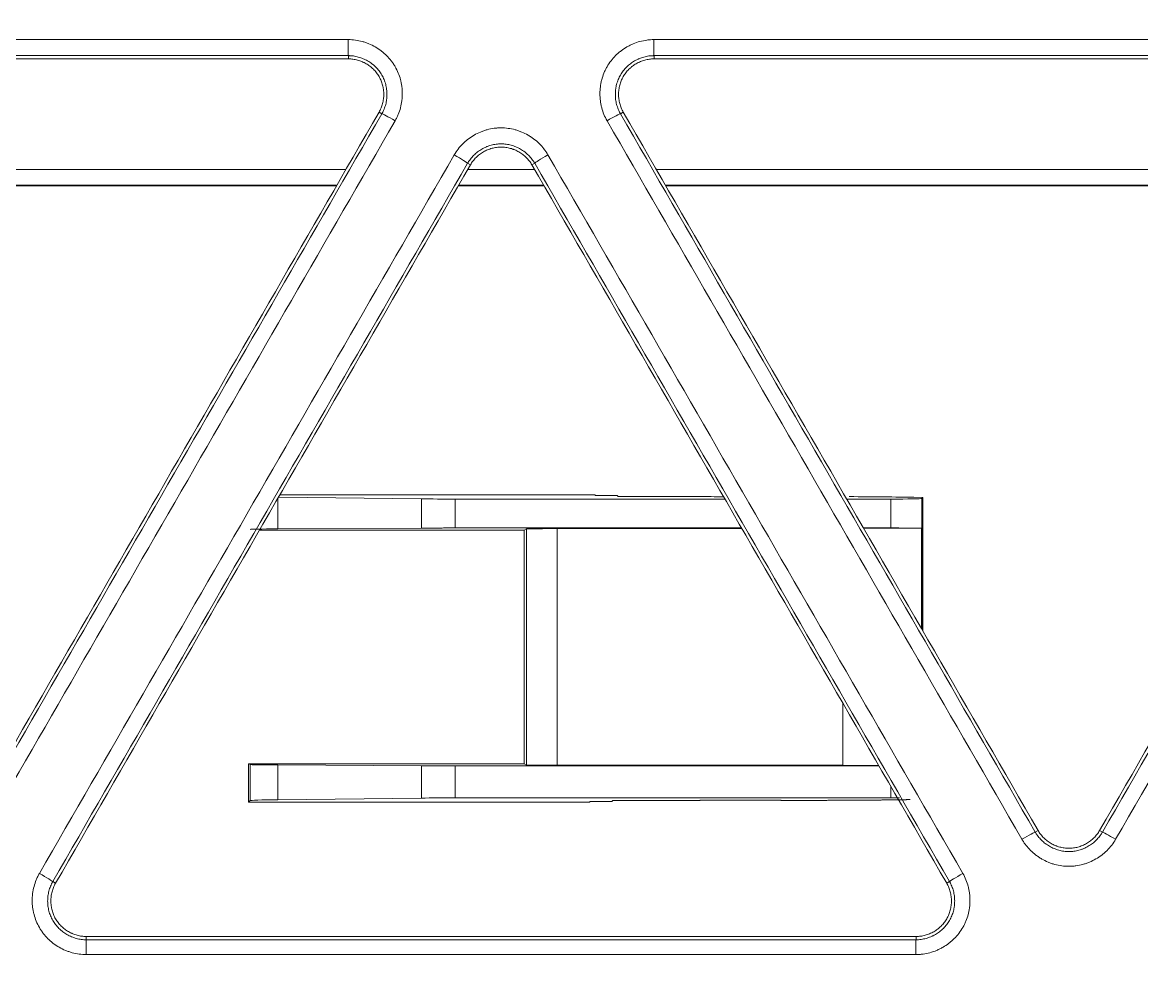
# Model space of a CAD drawing. Header units: inches. Extents: x 405346 to 489838, y -25612 to 14934.
# Drawn here: x 467124.52 to 467159.02, y 4533.85 to 4563.39 of the extents above; entities that cross this region are included whole.
import ezdxf

# ---------------------------------------------------------------- set-up
doc = ezdxf.new("R2010")
doc.units = ezdxf.units.IN
doc.header["$LTSCALE"] = 200
doc.header["$MEASUREMENT"] = 0
doc.layers.add('SS-EQ', color=2, linetype='Continuous', lineweight=20)

# ---------------------------------------------------------------- blocks, each defined once
blk = doc.blocks.new('4way무풍')
at = {"layer": 'SS-EQ'}
for p, q in [((-109.701, 240.839), (-109.701, 240.938)), ((-100.279, 240.938), (-100.279, 240.839)), ((-108.667, 239.147), (-108.754, 239.197)), ((-101.227, 239.197), (-101.314, 239.147)), ((-109.776, 237.423), (-133.178, 237.423)), ((-105.938, 237.572), (-106.024, 237.621)), ((-103.956, 237.423), (-106.024, 237.423)), ((-103.956, 237.621), (-104.043, 237.572)), ((-74.78, 237.423), (-100.202, 237.423)), ((-133.178, 236.949), (-110.051, 236.949)), ((-133.153, 236.924), (-110.063, 236.924)), ((-106.312, 236.924), (-103.665, 236.924)), ((-106.297, 236.949), (-103.683, 236.949)), ((-99.927, 236.949), (-75.054, 236.949)), ((-99.914, 236.924), (-75.067, 236.924)), ((-102.103, 227.4), (-111.811, 227.4)), ((-102.085, 227.382), (-102.103, 227.4)), ((-101.887, 227.382), (-102.085, 227.382)), ((-101.386, 227.347), (-101.413, 227.374)), ((-111.876, 226.348), (-111.876, 227.288)), ((-111.855, 227.324), (-107.449, 227.273)), ((-107.449, 227.273), (-107.449, 226.374)), ((-106.407, 227.268), (-98.093, 227.268)), ((-106.407, 226.376), (-106.407, 227.268)), ((-98.842, 227.347), (-101.386, 227.347)), ((-94.339, 227.268), (-92.975, 227.268)), ((-92.975, 227.268), (-92.975, 226.376)), ((-91.993, 227.318), (-92.271, 227.323)), ((-92.027, 227.284), (-91.993, 227.318)), ((-92.027, 223.262), (-92.027, 227.284)), ((-91.995, 223.206), (-91.993, 227.318)), ((-107.449, 226.374), (-111.876, 226.348)), ((-97.579, 226.376), (-106.407, 226.376)), ((-104.206, 226.348), (-104.283, 226.31)), ((-104.206, 219.069), (-104.206, 226.348)), ((-103.259, 226.356), (-103.259, 219.061)), ((-97.567, 226.356), (-103.259, 226.356)), ((-92.975, 226.376), (-93.825, 226.376)), ((-92.03, 226.369), (-93.815, 226.36)), ((-92.03, 223.267), (-92.03, 226.369)), ((-112.44, 226.31), (-104.283, 226.31)), ((-104.283, 226.31), (-104.283, 219.108)), ((-94.458, 219.061), (-94.458, 220.971)), ((-112.777, 219.108), (-112.777, 217.923)), ((-104.283, 219.108), (-112.777, 219.108)), ((-112.777, 219.108), (-112.728, 219.083)), ((-112.728, 219.083), (-112.728, 217.972)), ((-104.283, 219.108), (-104.206, 219.069)), ((-111.876, 217.999), (-111.876, 219.07)), ((-111.876, 219.07), (-107.449, 219.044)), ((-107.449, 219.044), (-107.449, 218.05)), ((-106.407, 218.055), (-106.407, 219.041)), ((-106.407, 219.041), (-93.344, 219.041)), ((-103.259, 219.061), (-94.458, 219.061)), ((-94.458, 219.061), (-93.352, 219.056)), ((-92.975, 218.402), (-92.975, 218.055)), ((-107.449, 218.05), (-111.876, 217.999)), ((-92.975, 218.055), (-106.407, 218.055)), ((-112.728, 217.972), (-112.777, 217.923)), ((-112.777, 217.923), (-102.268, 217.923)), ((-102.268, 217.923), (-102.246, 217.944)), ((-102.246, 217.944), (-101.887, 217.944)), ((-101.577, 217.949), (-101.547, 217.979)), ((-101.547, 217.979), (-98.916, 217.979)), ((-96.312, 217.979), (-95.622, 217.979)), ((-88.526, 216.999), (-88.44, 217.049)), ((-86.544, 217.049), (-86.457, 216.999)), ((-118.812, 215.473), (-118.725, 215.423)), ((-91.255, 215.423), (-91.169, 215.473)), ((-117.778, 213.782), (-117.778, 213.681)), ((-92.203, 213.681), (-92.203, 213.782))]:
    blk.add_line(p, q, dxfattribs=at)
for centre, major_axis, ratio, start_param, end_param in [((-109.701, 241.411), (0, 0.474), 0.003386, 1.52678, 3.10667), ((-100.279, 241.411), (0, -0.474), 0.003061, 4.667971, 6.24831), ((-108.257, 238.91), (0.41, -0.237), 0.035771, 1.59542, 3.106664), ((-101.724, 238.91), (0.41, 0.237), 0.039338, 0.034934, 1.551794), ((-106.435, 237.858), (0.41, -0.237), 0.035569, 0.034929, 1.595281), ((-103.546, 237.858), (-0.41, -0.237), 0.039045, 4.693681, 6.248252), ((-106.407, 227.301), (1.895, 0), 0.017455, 4.129783, 4.712389), ((-97.614, 227.365), (1.611, 0), 0.017455, 3.845313, 4.384851), ((-95.622, 227.264), (4.738, 0), 0.017455, 0.785398, 1.279782), ((-92.975, 227.284), (0.948, 0), 0.017455, 4.712389, 6.265732), ((-110.833, 226.334), (1.895, 0), 0.008727, 2.153402, 3.124139), ((-110.833, 219.083), (1.895, 0), 0.008727, 3.159046, 4.129783), ((-106.407, 218.022), (1.895, 0), 0.017455, 1.570796, 2.153402), ((-92.975, 218.039), (0.948, 0), 0.017455, 1.285784, 1.570796), ((-110.833, 217.971), (1.895, 0), 0.017455, 2.153402, 3.124139), ((-88.936, 216.762), (-0.41, -0.237), 0.034702, 3.17652, 4.696585), ((-86.048, 216.762), (0.41, -0.237), 0.031206, 1.592903, 3.106669), ((-119.222, 215.709), (0.41, -0.237), 0.028704, 0.034921, 1.593347), ((-90.759, 215.709), (0.41, 0.237), 0.034471, 1.555262, 3.106665), ((-117.778, 213.208), (0, -0.474), 0.005257, 3.1765, 4.676802), ((-92.203, 213.208), (0, -0.474), 0.003955, 3.1765, 4.675431)]:
    blk.add_ellipse(centre, major_axis=major_axis, ratio=ratio, start_param=start_param, end_param=end_param, dxfattribs=at)
for points, knots in [([(-346.359, 0), (-346.359, 27.812), (-346.359, 55.623), (-346.359, 97.341), (-346.359, 111.247), (-346.359, 139.059), (-346.359, 152.964), (-346.359, 180.776), (-346.359, 194.682), (-346.359, 222.494), (-346.359, 236.4), (-346.358, 257.259), (-346.358, 264.212), (-346.359, 272.903), (-346.359, 274.641), (-346.359, 277.248), (-346.359, 278.117), (-346.358, 279.856), (-346.358, 280.725), (-346.358, 282.028), (-346.358, 282.463), (-346.358, 283.332), (-346.359, 283.767), (-346.359, 284.419), (-346.359, 284.636), (-346.359, 285.07), (-346.358, 285.288), (-346.355, 285.722), (-346.353, 285.939), (-346.345, 286.374), (-346.34, 286.591), (-346.322, 287.243), (-346.305, 287.677), (-346.262, 288.546), (-346.235, 288.98), (-346.174, 289.848), (-346.138, 290.283), (-346.078, 290.934), (-346.057, 291.151), (-346.012, 291.584), (-345.894, 292.666), (-345.748, 293.74), (-345.479, 295.449), (-345.327, 296.299), (-344.817, 298.834), (-344.407, 300.504), (-343.687, 302.982), (-343.172, 304.624), (-342.294, 307.059), (-341.638, 308.662), (-341.119, 309.858), (-340.941, 310.255), (-340.713, 310.75), (-340.668, 310.849), (-340.576, 311.047), (-340.437, 311.342), (-339.919, 312.422), (-339.029, 314.158), (-338.177, 315.659), (-336.854, 317.88), (-335.912, 319.32), (-334.41, 321.417), (-333.378, 322.795), (-331.741, 324.8), (-330.589, 326.095), (-329.702, 327.05), (-329.403, 327.366), (-329.023, 327.757), (-328.947, 327.835), (-328.795, 327.991), (-328.566, 328.224), (-327.719, 329.07), (-326.303, 330.411), (-324.35, 332.11), (-322.332, 333.721), (-320.944, 334.737), (-319.535, 335.723), (-318.819, 336.202), (-317.367, 337.129), (-315.893, 338.027), (-314.376, 338.866), (-313.222, 339.472), (-312.835, 339.671), (-312.249, 339.962), (-312.054, 340.059), (-311.662, 340.249), (-309.896, 341.094), (-308.103, 341.848), (-305.68, 342.749), (-304.055, 343.315), (-302.408, 343.812), (-299.923, 344.505), (-298.245, 344.898), (-295.697, 345.381), (-294.842, 345.525), (-293.766, 345.682), (-293.551, 345.712), (-293.119, 345.77), (-292.903, 345.798), (-292.254, 345.879), (-291.821, 345.928), (-290.523, 346.062), (-289.657, 346.132), (-288.357, 346.21), (-287.924, 346.231), (-287.057, 346.265), (-286.624, 346.277), (-285.974, 346.288), (-285.757, 346.29), (-285.323, 346.293), (-285.107, 346.293), (-284.673, 346.294), (-284.456, 346.293), (-284.023, 346.293), (-283.806, 346.293), (-283.155, 346.292), (-282.722, 346.292), (-281.855, 346.292), (-281.421, 346.292), (-280.12, 346.293), (-279.253, 346.293), (-277.519, 346.294), (-276.652, 346.294), (-274.05, 346.294), (-272.316, 346.294), (-267.113, 346.293), (-263.645, 346.293), (-256.707, 346.293), (-253.239, 346.293), (-242.833, 346.293), (-235.896, 346.294), (-222.022, 346.294), (-215.084, 346.294), (-194.273, 346.294), (-180.398, 346.294), (-152.65, 346.294), (-138.775, 346.294), (-111.027, 346.294), (-97.152, 346.294), (-69.403, 346.294), (-55.529, 346.294), (-34.718, 346.294), (-27.78, 346.294), (-13.906, 346.294), (-6.969, 346.294), (-0.032, 346.294)], [0, 0, 0, 0, 0.125, 0.125, 0.1875, 0.1875, 0.25, 0.25, 0.3125, 0.3125, 0.375, 0.375, 0.40625, 0.40625, 0.414063, 0.414063, 0.417969, 0.417969, 0.421875, 0.421875, 0.423828, 0.423828, 0.425781, 0.425781, 0.426758, 0.426758, 0.427734, 0.427734, 0.428711, 0.428711, 0.429688, 0.429688, 0.431641, 0.431641, 0.433594, 0.433594, 0.435547, 0.435547, 0.436523, 0.436523, 0.4375, 0.441406, 0.441406, 0.445313, 0.445313, 0.453125, 0.453125, 0.457031, 0.460938, 0.464844, 0.464844, 0.466797, 0.466797, 0.467285, 0.467285, 0.467773, 0.46875, 0.472656, 0.476563, 0.476563, 0.484375, 0.484375, 0.488281, 0.492188, 0.496094, 0.496094, 0.498047, 0.498047, 0.498535, 0.498535, 0.499023, 0.5, 0.503906, 0.507813, 0.511719, 0.515625, 0.515625, 0.519531, 0.519531, 0.523438, 0.527344, 0.527344, 0.529297, 0.529297, 0.530273, 0.530273, 0.53125, 0.539063, 0.539063, 0.542969, 0.546875, 0.546875, 0.554688, 0.554688, 0.558594, 0.558594, 0.55957, 0.55957, 0.560547, 0.560547, 0.5625, 0.5625, 0.566406, 0.566406, 0.568359, 0.568359, 0.570313, 0.570313, 0.571289, 0.571289, 0.572266, 0.572266, 0.573242, 0.573242, 0.574219, 0.574219, 0.576172, 0.576172, 0.578125, 0.578125, 0.582031, 0.582031, 0.585938, 0.585938, 0.59375, 0.59375, 0.609375, 0.609375, 0.625, 0.625, 0.65625, 0.65625, 0.6875, 0.6875, 0.75, 0.75, 0.8125, 0.8125, 0.875, 0.875, 0.9375, 0.9375, 0.96875, 0.96875, 1, 1, 1, 1]), ([(-0.032, 345.099), (-6.961, 345.099), (-13.891, 345.099), (-27.749, 345.099), (-34.679, 345.098), (-55.467, 345.098), (-69.326, 345.098), (-97.044, 345.097), (-110.903, 345.097), (-138.621, 345.096), (-152.479, 345.095), (-180.197, 345.093), (-194.056, 345.092), (-214.845, 345.089), (-221.774, 345.088), (-235.633, 345.086), (-242.562, 345.085), (-256.421, 345.082), (-263.351, 345.08), (-272.012, 345.079), (-273.745, 345.079), (-276.343, 345.078), (-277.21, 345.078), (-278.942, 345.077), (-279.808, 345.077), (-281.107, 345.076), (-281.54, 345.076), (-282.407, 345.076), (-282.84, 345.076), (-283.706, 345.075), (-284.139, 345.075), (-284.789, 345.074), (-285.005, 345.073), (-285.438, 345.071), (-285.655, 345.069), (-286.304, 345.059), (-286.737, 345.048), (-287.602, 345.017), (-288.034, 344.996), (-289.33, 344.921), (-290.194, 344.852), (-291.488, 344.721), (-291.92, 344.673), (-292.566, 344.593), (-292.782, 344.565), (-293.212, 344.507), (-294.286, 344.357), (-295.351, 344.179), (-297.891, 343.698), (-299.563, 343.307), (-302.038, 342.614), (-303.678, 342.117), (-305.297, 341.55), (-307.709, 340.648), (-309.296, 339.975), (-311.056, 339.137), (-311.349, 338.996), (-311.641, 338.852), (-311.836, 338.756), (-311.933, 338.707), (-312.418, 338.463), (-312.803, 338.264), (-313.95, 337.656), (-314.704, 337.235), (-316.19, 336.364), (-316.921, 335.913), (-318.363, 334.982), (-319.073, 334.501), (-320.472, 333.511), (-321.848, 332.49), (-323.849, 330.871), (-325.784, 329.163), (-327.03, 327.964), (-327.795, 327.195), (-327.947, 327.04), (-328.25, 326.729), (-328.401, 326.572), (-328.849, 326.101), (-329.144, 325.784), (-330.019, 324.826), (-331.153, 323.527), (-332.763, 321.515), (-333.776, 320.132), (-334.759, 318.728), (-335.235, 318.015), (-336.157, 316.57), (-336.603, 315.837), (-337.465, 314.349), (-338.296, 312.841), (-339.065, 311.29), (-339.481, 310.406), (-339.527, 310.307), (-339.618, 310.11), (-339.754, 309.814), (-340.065, 309.122), (-340.322, 308.526), (-340.821, 307.33), (-341.451, 305.726), (-342.288, 303.29), (-342.776, 301.647), (-343.454, 299.168), (-343.836, 297.496), (-344.302, 294.959), (-344.439, 294.108), (-344.619, 292.825), (-344.701, 292.181), (-344.786, 291.427), (-344.82, 291.103), (-344.842, 290.887), (-344.852, 290.779), (-344.946, 289.806), (-345.01, 288.941), (-345.078, 287.644), (-345.096, 287.211), (-345.116, 286.563), (-345.122, 286.346), (-345.13, 285.914), (-345.133, 285.698), (-345.138, 285.265), (-345.139, 285.049), (-345.14, 284.616), (-345.14, 284.4), (-345.141, 283.751), (-345.141, 283.319), (-345.141, 282.67), (-345.141, 282.453), (-345.141, 282.021), (-345.141, 281.805), (-345.142, 281.156), (-345.142, 280.723), (-345.142, 279.426), (-345.143, 278.561), (-345.144, 276.83), (-345.144, 275.965), (-345.145, 273.37), (-345.145, 271.64), (-345.146, 262.989), (-345.147, 256.068), (-345.152, 235.306), (-345.154, 221.464), (-345.157, 193.781), (-345.158, 179.94), (-345.16, 152.257), (-345.161, 138.415), (-345.162, 110.732), (-345.163, 69.207), (-345.164, 27.683), (-345.164, 0)], [0, 0, 0, 0, 0.03125, 0.03125, 0.0625, 0.0625, 0.125, 0.125, 0.1875, 0.1875, 0.25, 0.25, 0.3125, 0.3125, 0.34375, 0.34375, 0.375, 0.375, 0.40625, 0.40625, 0.414063, 0.414063, 0.417969, 0.417969, 0.421875, 0.421875, 0.423828, 0.423828, 0.425781, 0.425781, 0.427734, 0.427734, 0.428711, 0.428711, 0.429688, 0.429688, 0.431641, 0.431641, 0.433594, 0.433594, 0.4375, 0.4375, 0.439453, 0.439453, 0.44043, 0.44043, 0.441406, 0.445313, 0.445313, 0.453125, 0.453125, 0.457031, 0.460938, 0.460938, 0.46875, 0.46875, 0.469727, 0.470215, 0.470215, 0.470703, 0.470703, 0.472656, 0.472656, 0.476563, 0.476563, 0.480469, 0.480469, 0.484375, 0.484375, 0.488281, 0.492188, 0.496094, 0.5, 0.5, 0.500977, 0.500977, 0.501953, 0.501953, 0.503906, 0.503906, 0.507813, 0.511719, 0.515625, 0.515625, 0.519531, 0.519531, 0.523438, 0.523438, 0.527344, 0.53125, 0.53125, 0.531738, 0.531738, 0.532227, 0.533203, 0.535156, 0.535156, 0.539063, 0.542969, 0.546875, 0.546875, 0.554688, 0.554688, 0.558594, 0.558594, 0.560547, 0.561523, 0.562012, 0.562012, 0.5625, 0.5625, 0.566406, 0.566406, 0.568359, 0.568359, 0.569336, 0.569336, 0.570313, 0.570313, 0.571289, 0.571289, 0.572266, 0.572266, 0.574219, 0.574219, 0.575195, 0.575195, 0.576172, 0.576172, 0.578125, 0.578125, 0.582031, 0.582031, 0.585938, 0.585938, 0.59375, 0.59375, 0.625, 0.625, 0.6875, 0.6875, 0.75, 0.75, 0.8125, 0.8125, 0.875, 1, 1, 1, 1]), ([(-109.703, 241.432), (-109.629, 241.432), (-109.557, 241.427), (-109.413, 241.408), (-109.342, 241.394), (-109.237, 241.365), (-109.202, 241.354), (-109.15, 241.336), (-109.133, 241.33), (-109.099, 241.317), (-109.082, 241.31), (-108.998, 241.275), (-108.868, 241.211), (-108.747, 241.13), (-108.674, 241.075), (-108.66, 241.063), (-108.631, 241.04), (-108.617, 241.028), (-108.576, 240.993), (-108.55, 240.968), (-108.472, 240.891), (-108.425, 240.837), (-108.358, 240.751), (-108.337, 240.722), (-108.296, 240.661), (-108.277, 240.63), (-108.222, 240.535), (-108.158, 240.405), (-108.112, 240.267), (-108.089, 240.179), (-108.084, 240.161), (-108.076, 240.126), (-108.073, 240.108), (-108.062, 240.054), (-108.056, 240.018), (-108.042, 239.91), (-108.038, 239.838), (-108.038, 239.729), (-108.039, 239.674), (-108.044, 239.62), (-108.047, 239.583), (-108.049, 239.565), (-108.061, 239.474), (-108.089, 239.332), (-108.134, 239.195), (-108.176, 239.094), (-108.191, 239.06), (-108.223, 238.995), (-108.24, 238.962), (-108.259, 238.93)], [0, 0, 0, 0, 0.0625, 0.0625, 0.125, 0.125, 0.15625, 0.15625, 0.171875, 0.171875, 0.1875, 0.1875, 0.25, 0.3125, 0.3125, 0.328125, 0.328125, 0.34375, 0.34375, 0.375, 0.375, 0.4375, 0.4375, 0.46875, 0.46875, 0.5, 0.5, 0.5625, 0.625, 0.625, 0.640625, 0.640625, 0.65625, 0.65625, 0.6875, 0.6875, 0.75, 0.75, 0.78125, 0.796875, 0.796875, 0.8125, 0.8125, 0.875, 0.9375, 0.9375, 0.96875, 0.96875, 1, 1, 1, 1]), ([(-101.725, 238.93), (-101.762, 238.994), (-101.794, 239.059), (-101.849, 239.193), (-101.872, 239.262), (-101.9, 239.367), (-101.908, 239.403), (-101.918, 239.457), (-101.922, 239.475), (-101.927, 239.511), (-101.93, 239.529), (-101.942, 239.619), (-101.951, 239.764), (-101.942, 239.909), (-101.93, 239.999), (-101.927, 240.017), (-101.922, 240.054), (-101.918, 240.072), (-101.908, 240.125), (-101.9, 240.161), (-101.872, 240.266), (-101.849, 240.334), (-101.808, 240.435), (-101.793, 240.468), (-101.761, 240.534), (-101.744, 240.566), (-101.689, 240.661), (-101.608, 240.781), (-101.512, 240.89), (-101.448, 240.954), (-101.434, 240.967), (-101.408, 240.992), (-101.394, 241.004), (-101.352, 241.04), (-101.324, 241.063), (-101.238, 241.129), (-101.177, 241.17), (-101.083, 241.224), (-101.035, 241.25), (-100.986, 241.274), (-100.952, 241.289), (-100.936, 241.296), (-100.851, 241.331), (-100.714, 241.379), (-100.572, 241.408), (-100.464, 241.422), (-100.427, 241.426), (-100.354, 241.431), (-100.317, 241.433), (-100.281, 241.433)], [0, 0, 0, 0, 0.0625, 0.0625, 0.125, 0.125, 0.15625, 0.15625, 0.171875, 0.171875, 0.1875, 0.1875, 0.25, 0.3125, 0.3125, 0.328125, 0.328125, 0.34375, 0.34375, 0.375, 0.375, 0.4375, 0.4375, 0.46875, 0.46875, 0.5, 0.5, 0.5625, 0.625, 0.625, 0.640625, 0.640625, 0.65625, 0.65625, 0.6875, 0.6875, 0.75, 0.75, 0.78125, 0.796875, 0.796875, 0.8125, 0.8125, 0.875, 0.9375, 0.9375, 0.96875, 0.96875, 1, 1, 1, 1]), ([(-100.281, 241.433), (-96.018, 241.433), (-91.756, 241.433), (-83.231, 241.433), (-78.968, 241.433), (-74.706, 241.433)], [0, 0, 0, 0, 0.5, 0.5, 1, 1, 1, 1]), ([(-108.667, 239.147), (-108.665, 239.15), (-108.663, 239.153), (-108.66, 239.159), (-108.655, 239.167), (-108.651, 239.176), (-108.641, 239.193), (-108.636, 239.205), (-108.618, 239.24), (-108.608, 239.264), (-108.578, 239.336), (-108.546, 239.435), (-108.526, 239.537), (-108.518, 239.602), (-108.516, 239.615), (-108.514, 239.641), (-108.513, 239.654), (-108.51, 239.693), (-108.51, 239.719), (-108.51, 239.796), (-108.513, 239.848), (-108.523, 239.925), (-108.527, 239.951), (-108.537, 240.002), (-108.543, 240.028), (-108.563, 240.104), (-108.595, 240.202), (-108.641, 240.295), (-108.68, 240.363), (-108.694, 240.386), (-108.723, 240.429), (-108.738, 240.45), (-108.786, 240.512), (-108.82, 240.55), (-108.876, 240.605), (-108.904, 240.632), (-108.934, 240.657), (-108.955, 240.673), (-108.965, 240.681), (-109.017, 240.721), (-109.104, 240.779), (-109.197, 240.825), (-109.269, 240.855), (-109.293, 240.864), (-109.343, 240.882), (-109.368, 240.889), (-109.443, 240.91), (-109.494, 240.92), (-109.571, 240.931), (-109.61, 240.935), (-109.655, 240.937), (-109.678, 240.938), (-109.688, 240.938), (-109.695, 240.938), (-109.698, 240.938), (-109.701, 240.938)], [0, 0, 0, 0, 0.003906, 0.003906, 0.007812, 0.015625, 0.015625, 0.03125, 0.03125, 0.0625, 0.0625, 0.125, 0.1875, 0.1875, 0.203125, 0.203125, 0.21875, 0.21875, 0.25, 0.25, 0.3125, 0.3125, 0.34375, 0.34375, 0.375, 0.375, 0.4375, 0.5, 0.5, 0.53125, 0.53125, 0.5625, 0.5625, 0.625, 0.625, 0.65625, 0.671875, 0.671875, 0.6875, 0.6875, 0.75, 0.8125, 0.8125, 0.84375, 0.84375, 0.875, 0.875, 0.9375, 0.9375, 0.96875, 0.984375, 0.992187, 0.996094, 0.996094, 1, 1, 1, 1]), ([(-109.701, 240.839), (-109.677, 240.839), (-109.653, 240.838), (-109.605, 240.835), (-109.581, 240.832), (-109.51, 240.823), (-109.417, 240.803), (-109.327, 240.772), (-109.272, 240.749), (-109.261, 240.744), (-109.239, 240.734), (-109.207, 240.719), (-109.175, 240.702), (-109.113, 240.666), (-109.074, 240.64), (-109.017, 240.597), (-108.998, 240.581), (-108.962, 240.55), (-108.944, 240.534), (-108.893, 240.483), (-108.83, 240.412), (-108.777, 240.333), (-108.741, 240.271), (-108.73, 240.249), (-108.709, 240.206), (-108.699, 240.185), (-108.672, 240.119), (-108.658, 240.074), (-108.64, 240.005), (-108.632, 239.97), (-108.625, 239.935), (-108.622, 239.911), (-108.62, 239.899), (-108.612, 239.839), (-108.606, 239.744), (-108.612, 239.649), (-108.621, 239.578), (-108.625, 239.555), (-108.634, 239.507), (-108.64, 239.484), (-108.658, 239.415), (-108.673, 239.37), (-108.709, 239.282), (-108.729, 239.239), (-108.754, 239.197)], [0, 0, 0, 0, 0.03125, 0.03125, 0.0625, 0.0625, 0.125, 0.1875, 0.1875, 0.203125, 0.203125, 0.21875, 0.25, 0.25, 0.3125, 0.3125, 0.34375, 0.34375, 0.375, 0.375, 0.4375, 0.5, 0.5, 0.53125, 0.53125, 0.5625, 0.5625, 0.625, 0.625, 0.65625, 0.671875, 0.671875, 0.6875, 0.6875, 0.75, 0.8125, 0.8125, 0.84375, 0.84375, 0.875, 0.875, 0.9375, 0.9375, 1, 1, 1, 1]), ([(-100.279, 240.938), (-100.283, 240.938), (-100.286, 240.938), (-100.292, 240.938), (-100.302, 240.938), (-100.312, 240.937), (-100.332, 240.937), (-100.345, 240.936), (-100.384, 240.933), (-100.41, 240.931), (-100.488, 240.92), (-100.589, 240.899), (-100.688, 240.865), (-100.748, 240.84), (-100.76, 240.834), (-100.784, 240.823), (-100.819, 240.806), (-100.854, 240.788), (-100.921, 240.749), (-100.964, 240.72), (-101.026, 240.673), (-101.046, 240.657), (-101.076, 240.631), (-101.086, 240.622), (-101.105, 240.604), (-101.115, 240.595), (-101.161, 240.549), (-101.195, 240.51), (-101.259, 240.429), (-101.288, 240.386), (-101.327, 240.318), (-101.339, 240.294), (-101.362, 240.247), (-101.373, 240.224), (-101.402, 240.152), (-101.418, 240.103), (-101.438, 240.027), (-101.447, 239.989), (-101.454, 239.951), (-101.458, 239.925), (-101.46, 239.912), (-101.468, 239.847), (-101.474, 239.743), (-101.468, 239.64), (-101.458, 239.563), (-101.454, 239.537), (-101.444, 239.485), (-101.438, 239.46), (-101.418, 239.384), (-101.402, 239.335), (-101.373, 239.263), (-101.357, 239.228), (-101.336, 239.187), (-101.325, 239.167), (-101.32, 239.159), (-101.317, 239.153), (-101.315, 239.15), (-101.314, 239.147)], [0, 0, 0, 0, 0.003906, 0.003906, 0.007813, 0.015625, 0.015625, 0.03125, 0.03125, 0.0625, 0.0625, 0.125, 0.1875, 0.1875, 0.203125, 0.203125, 0.21875, 0.25, 0.25, 0.3125, 0.3125, 0.34375, 0.34375, 0.359375, 0.359375, 0.375, 0.375, 0.4375, 0.4375, 0.5, 0.5, 0.53125, 0.53125, 0.5625, 0.5625, 0.625, 0.625, 0.65625, 0.671875, 0.671875, 0.6875, 0.6875, 0.75, 0.8125, 0.8125, 0.84375, 0.84375, 0.875, 0.875, 0.9375, 0.9375, 0.96875, 0.984375, 0.992187, 0.996094, 0.996094, 1, 1, 1, 1]), ([(-101.227, 239.197), (-101.251, 239.239), (-101.272, 239.283), (-101.308, 239.371), (-101.338, 239.461), (-101.356, 239.554), (-101.366, 239.626), (-101.368, 239.65), (-101.371, 239.697), (-101.372, 239.721), (-101.372, 239.793), (-101.369, 239.84), (-101.359, 239.911), (-101.356, 239.934), (-101.347, 239.981), (-101.341, 240.005), (-101.323, 240.074), (-101.293, 240.164), (-101.251, 240.25), (-101.215, 240.312), (-101.202, 240.333), (-101.176, 240.372), (-101.162, 240.392), (-101.118, 240.448), (-101.087, 240.484), (-101.036, 240.534), (-101.01, 240.558), (-100.982, 240.581), (-100.964, 240.596), (-100.954, 240.604), (-100.906, 240.64), (-100.827, 240.693), (-100.742, 240.735), (-100.676, 240.763), (-100.653, 240.771), (-100.608, 240.787), (-100.585, 240.794), (-100.516, 240.813), (-100.469, 240.823), (-100.375, 240.836), (-100.328, 240.839), (-100.279, 240.839)], [0, 0, 0, 0, 0.0625, 0.0625, 0.125, 0.1875, 0.1875, 0.21875, 0.21875, 0.25, 0.25, 0.3125, 0.3125, 0.34375, 0.34375, 0.375, 0.375, 0.4375, 0.5, 0.5, 0.53125, 0.53125, 0.5625, 0.5625, 0.625, 0.625, 0.65625, 0.671875, 0.671875, 0.6875, 0.6875, 0.75, 0.8125, 0.8125, 0.84375, 0.84375, 0.875, 0.875, 0.9375, 0.9375, 1, 1, 1, 1]), ([(-74.705, 240.938), (-78.967, 240.938), (-83.229, 240.938), (-91.754, 240.938), (-96.017, 240.938), (-100.279, 240.938)], [0, 0, 0, 0, 0.5, 0.5, 1, 1, 1, 1]), ([(-74.705, 240.839), (-78.967, 240.839), (-83.229, 240.839), (-91.754, 240.839), (-96.017, 240.839), (-100.279, 240.839)], [0, 0, 0, 0, 0.5, 0.5, 1, 1, 1, 1]), ([(-121.541, 217.049), (-119.409, 220.741), (-117.278, 224.432), (-113.016, 231.815), (-110.885, 235.506), (-108.754, 239.197)], [0, 0, 0, 0, 0.5, 0.5, 1, 1, 1, 1]), ([(-121.454, 216.999), (-119.323, 220.691), (-117.191, 224.382), (-112.929, 231.765), (-110.798, 235.456), (-108.667, 239.147)], [0, 0, 0, 0, 0.5, 0.5, 1, 1, 1, 1]), ([(-108.259, 238.93), (-110.39, 235.239), (-112.521, 231.547), (-116.784, 224.163), (-118.915, 220.471), (-121.047, 216.779)], [0, 0, 0, 0, 0.5, 0.5, 1, 1, 1, 1]), ([(-106.436, 237.878), (-106.4, 237.942), (-106.359, 238.002), (-106.27, 238.117), (-106.223, 238.171), (-106.145, 238.248), (-106.119, 238.272), (-106.077, 238.309), (-106.063, 238.32), (-106.035, 238.343), (-106.02, 238.355), (-105.948, 238.41), (-105.827, 238.49), (-105.697, 238.555), (-105.613, 238.59), (-105.596, 238.597), (-105.562, 238.61), (-105.544, 238.616), (-105.493, 238.634), (-105.458, 238.645), (-105.353, 238.673), (-105.282, 238.688), (-105.174, 238.702), (-105.138, 238.706), (-105.065, 238.711), (-105.029, 238.712), (-104.919, 238.712), (-104.774, 238.702), (-104.632, 238.673), (-104.544, 238.649), (-104.527, 238.644), (-104.492, 238.634), (-104.474, 238.628), (-104.422, 238.61), (-104.388, 238.597), (-104.288, 238.555), (-104.223, 238.523), (-104.129, 238.469), (-104.082, 238.44), (-104.037, 238.409), (-104.007, 238.388), (-103.993, 238.377), (-103.92, 238.321), (-103.81, 238.226), (-103.714, 238.118), (-103.648, 238.032), (-103.626, 238.002), (-103.585, 237.941), (-103.566, 237.91), (-103.547, 237.878)], [0, 0, 0, 0, 0.0625, 0.0625, 0.125, 0.125, 0.15625, 0.15625, 0.171875, 0.171875, 0.1875, 0.1875, 0.25, 0.3125, 0.3125, 0.328125, 0.328125, 0.34375, 0.34375, 0.375, 0.375, 0.4375, 0.4375, 0.46875, 0.46875, 0.5, 0.5, 0.5625, 0.625, 0.625, 0.640625, 0.640625, 0.65625, 0.65625, 0.6875, 0.6875, 0.75, 0.75, 0.78125, 0.796875, 0.796875, 0.8125, 0.8125, 0.875, 0.9375, 0.9375, 0.96875, 0.96875, 1, 1, 1, 1]), ([(-103.956, 237.621), (-103.958, 237.624), (-103.96, 237.627), (-103.963, 237.633), (-103.968, 237.641), (-103.973, 237.65), (-103.984, 237.666), (-103.991, 237.677), (-104.013, 237.71), (-104.028, 237.731), (-104.076, 237.793), (-104.145, 237.87), (-104.223, 237.938), (-104.275, 237.978), (-104.286, 237.985), (-104.307, 238), (-104.339, 238.023), (-104.373, 238.043), (-104.44, 238.082), (-104.486, 238.105), (-104.558, 238.135), (-104.583, 238.144), (-104.632, 238.162), (-104.657, 238.169), (-104.733, 238.19), (-104.784, 238.2), (-104.886, 238.214), (-104.938, 238.218), (-105.016, 238.218), (-105.043, 238.217), (-105.095, 238.214), (-105.121, 238.211), (-105.198, 238.2), (-105.249, 238.19), (-105.324, 238.169), (-105.361, 238.158), (-105.398, 238.144), (-105.422, 238.135), (-105.435, 238.13), (-105.495, 238.105), (-105.588, 238.059), (-105.674, 238.001), (-105.737, 237.954), (-105.757, 237.938), (-105.796, 237.903), (-105.816, 237.885), (-105.871, 237.831), (-105.905, 237.792), (-105.953, 237.73), (-105.976, 237.699), (-106.001, 237.661), (-106.013, 237.641), (-106.018, 237.633), (-106.021, 237.627), (-106.023, 237.624), (-106.024, 237.621)], [0, 0, 0, 0, 0.003906, 0.003906, 0.007812, 0.015625, 0.015625, 0.03125, 0.03125, 0.0625, 0.0625, 0.125, 0.1875, 0.1875, 0.203125, 0.203125, 0.21875, 0.25, 0.25, 0.3125, 0.3125, 0.34375, 0.34375, 0.375, 0.375, 0.4375, 0.4375, 0.5, 0.5, 0.53125, 0.53125, 0.5625, 0.5625, 0.625, 0.625, 0.65625, 0.671875, 0.671875, 0.6875, 0.6875, 0.75, 0.8125, 0.8125, 0.84375, 0.84375, 0.875, 0.875, 0.9375, 0.9375, 0.96875, 0.984375, 0.992188, 0.996094, 0.996094, 1, 1, 1, 1]), ([(-105.938, 237.572), (-105.914, 237.614), (-105.887, 237.654), (-105.829, 237.729), (-105.765, 237.8), (-105.694, 237.862), (-105.636, 237.906), (-105.617, 237.92), (-105.577, 237.946), (-105.557, 237.959), (-105.495, 237.995), (-105.452, 238.016), (-105.386, 238.043), (-105.364, 238.052), (-105.319, 238.067), (-105.295, 238.075), (-105.226, 238.093), (-105.133, 238.112), (-105.038, 238.119), (-104.966, 238.119), (-104.942, 238.118), (-104.894, 238.115), (-104.871, 238.112), (-104.8, 238.103), (-104.753, 238.093), (-104.685, 238.074), (-104.651, 238.064), (-104.617, 238.051), (-104.594, 238.043), (-104.583, 238.038), (-104.528, 238.015), (-104.443, 237.973), (-104.363, 237.92), (-104.306, 237.877), (-104.288, 237.862), (-104.251, 237.83), (-104.234, 237.814), (-104.183, 237.764), (-104.151, 237.728), (-104.093, 237.653), (-104.067, 237.614), (-104.043, 237.572)], [0, 0, 0, 0, 0.0625, 0.0625, 0.125, 0.1875, 0.1875, 0.21875, 0.21875, 0.25, 0.25, 0.3125, 0.3125, 0.34375, 0.34375, 0.375, 0.375, 0.4375, 0.5, 0.5, 0.53125, 0.53125, 0.5625, 0.5625, 0.625, 0.625, 0.65625, 0.671875, 0.671875, 0.6875, 0.6875, 0.75, 0.8125, 0.8125, 0.84375, 0.84375, 0.875, 0.875, 0.9375, 0.9375, 1, 1, 1, 1]), ([(-119.224, 215.727), (-117.093, 219.419), (-114.961, 223.111), (-110.699, 230.495), (-108.567, 234.187), (-106.436, 237.878)], [0, 0, 0, 0, 0.5, 0.5, 1, 1, 1, 1]), ([(-106.024, 237.621), (-108.155, 233.93), (-110.286, 230.239), (-114.549, 222.856), (-116.68, 219.165), (-118.812, 215.473)], [0, 0, 0, 0, 0.5, 0.5, 1, 1, 1, 1]), ([(-105.938, 237.572), (-108.069, 233.881), (-110.2, 230.19), (-114.463, 222.807), (-116.594, 219.115), (-118.725, 215.423)], [0, 0, 0, 0, 0.5, 0.5, 1, 1, 1, 1]), ([(-101.887, 227.382), (-101.806, 227.382), (-101.726, 227.381), (-101.507, 227.379), (-101.416, 227.377), (-101.413, 227.374)], [0, 0, 0, 0, 0.322785, 0.322785, 1, 1, 1, 1]), ([(-101.577, 217.949), (-101.577, 217.949), (-101.578, 217.949), (-101.578, 217.949), (-101.579, 217.949), (-101.58, 217.949), (-101.581, 217.949), (-101.583, 217.948), (-101.584, 217.948), (-101.586, 217.948), (-101.588, 217.948), (-101.591, 217.948), (-101.593, 217.948), (-101.596, 217.948), (-101.599, 217.947), (-101.602, 217.947), (-101.605, 217.947), (-101.608, 217.947), (-101.612, 217.947), (-101.615, 217.947), (-101.619, 217.947), (-101.623, 217.947), (-101.627, 217.947), (-101.632, 217.946), (-101.636, 217.946), (-101.641, 217.946), (-101.645, 217.946), (-101.65, 217.946), (-101.655, 217.946), (-101.66, 217.946), (-101.665, 217.946), (-101.671, 217.946), (-101.676, 217.946), (-101.681, 217.946), (-101.687, 217.945), (-101.693, 217.945), (-101.698, 217.945), (-101.704, 217.945), (-101.71, 217.945), (-101.716, 217.945), (-101.722, 217.945), (-101.728, 217.945), (-101.735, 217.945), (-101.741, 217.945), (-101.747, 217.945), (-101.753, 217.945), (-101.76, 217.945), (-101.766, 217.945), (-101.772, 217.945), (-101.779, 217.945), (-101.785, 217.944), (-101.791, 217.944), (-101.797, 217.944), (-101.803, 217.944), (-101.81, 217.944), (-101.816, 217.944), (-101.822, 217.944), (-101.828, 217.944), (-101.834, 217.944), (-101.84, 217.944), (-101.846, 217.944), (-101.852, 217.944), (-101.858, 217.944), (-101.864, 217.944), (-101.87, 217.944), (-101.875, 217.944), (-101.881, 217.944), (-101.885, 217.944), (-101.887, 217.944)], [0, 0, 0, 0, 0.0191, 0.037997, 0.056697, 0.075207, 0.093532, 0.111678, 0.129649, 0.147453, 0.165093, 0.182576, 0.199906, 0.217089, 0.234129, 0.251031, 0.2678, 0.284442, 0.30096, 0.317359, 0.333644, 0.349819, 0.365889, 0.381859, 0.397732, 0.413513, 0.429207, 0.444816, 0.460347, 0.475801, 0.491184, 0.5065, 0.521751, 0.536942, 0.552077, 0.567158, 0.58219, 0.597176, 0.612118, 0.62702, 0.641884, 0.656715, 0.671512, 0.686206, 0.700753, 0.715156, 0.729419, 0.743544, 0.757535, 0.771394, 0.785122, 0.798723, 0.812197, 0.825547, 0.838774, 0.851879, 0.864864, 0.877729, 0.890477, 0.903106, 0.91562, 0.928017, 0.940299, 0.952467, 0.96452, 0.97646, 0.988286, 1, 1, 1, 1]), ([(-92.386, 218.002), (-92.394, 218.002), (-92.409, 218.002), (-92.432, 218.001), (-92.456, 218.001), (-92.479, 218.001), (-92.503, 218), (-92.527, 218), (-92.551, 217.999), (-92.575, 217.999), (-92.599, 217.999), (-92.623, 217.998), (-92.648, 217.998), (-92.672, 217.998), (-92.697, 217.997), (-92.721, 217.997), (-92.746, 217.996), (-92.771, 217.996), (-92.796, 217.996), (-92.821, 217.995), (-92.846, 217.995), (-92.871, 217.995), (-92.897, 217.994), (-92.922, 217.994), (-92.948, 217.994), (-92.973, 217.993), (-92.999, 217.993), (-93.025, 217.993), (-93.05, 217.993), (-93.076, 217.992), (-93.102, 217.992), (-93.128, 217.992), (-93.154, 217.991), (-93.18, 217.991), (-93.206, 217.991), (-93.232, 217.991), (-93.259, 217.99), (-93.285, 217.99), (-93.311, 217.99), (-93.338, 217.989), (-93.364, 217.989), (-93.39, 217.989), (-93.417, 217.989), (-93.443, 217.988), (-93.47, 217.988), (-93.497, 217.988), (-93.523, 217.988), (-93.55, 217.987), (-93.576, 217.987), (-93.603, 217.987), (-93.63, 217.987), (-93.657, 217.986), (-93.683, 217.986), (-93.71, 217.986), (-93.737, 217.986), (-93.764, 217.986), (-93.79, 217.985), (-93.817, 217.985), (-93.844, 217.985), (-93.881, 217.985), (-93.929, 217.984), (-93.987, 217.984), (-94.046, 217.984), (-94.105, 217.983), (-94.165, 217.983), (-94.224, 217.983), (-94.284, 217.982), (-94.344, 217.982), (-94.404, 217.982), (-94.465, 217.981), (-94.525, 217.981), (-94.586, 217.981), (-94.647, 217.981), (-94.708, 217.98), (-94.769, 217.98), (-94.83, 217.98), (-94.891, 217.98), (-94.952, 217.98), (-95.014, 217.979), (-95.075, 217.979), (-95.136, 217.979), (-95.197, 217.979), (-95.258, 217.979), (-95.319, 217.979), (-95.38, 217.979), (-95.44, 217.979), (-95.501, 217.979), (-95.561, 217.979), (-95.601, 217.979), (-95.622, 217.979)], [0, 0, 0, 0, 0.00909, 0.018167, 0.027231, 0.036281, 0.045317, 0.054339, 0.063347, 0.072341, 0.08132, 0.090284, 0.099234, 0.108168, 0.117087, 0.12599, 0.134878, 0.14375, 0.152606, 0.161446, 0.170269, 0.179076, 0.187866, 0.196639, 0.205396, 0.214135, 0.222856, 0.23156, 0.240247, 0.248916, 0.257566, 0.266199, 0.274813, 0.283409, 0.291987, 0.300546, 0.309086, 0.317607, 0.326109, 0.334592, 0.343055, 0.351499, 0.359924, 0.368329, 0.376714, 0.385079, 0.393424, 0.401749, 0.410054, 0.418338, 0.426602, 0.434846, 0.443069, 0.451271, 0.459452, 0.467612, 0.475751, 0.48387, 0.491967, 0.500042, 0.517509, 0.53498, 0.552452, 0.569923, 0.587391, 0.604853, 0.622307, 0.639752, 0.657184, 0.674602, 0.692003, 0.709386, 0.726747, 0.744086, 0.761399, 0.778684, 0.795941, 0.813165, 0.830357, 0.847512, 0.86463, 0.881709, 0.898747, 0.915741, 0.93269, 0.949592, 0.966446, 0.983249, 1, 1, 1, 1]), ([(-86.544, 217.049), (-86.568, 217.007), (-86.595, 216.967), (-86.654, 216.892), (-86.717, 216.821), (-86.789, 216.758), (-86.846, 216.715), (-86.866, 216.701), (-86.905, 216.674), (-86.926, 216.662), (-86.987, 216.626), (-87.03, 216.605), (-87.096, 216.578), (-87.118, 216.569), (-87.164, 216.553), (-87.187, 216.546), (-87.256, 216.527), (-87.349, 216.508), (-87.444, 216.502), (-87.516, 216.502), (-87.54, 216.503), (-87.588, 216.506), (-87.612, 216.508), (-87.682, 216.518), (-87.729, 216.528), (-87.797, 216.547), (-87.832, 216.557), (-87.865, 216.569), (-87.888, 216.578), (-87.899, 216.582), (-87.954, 216.606), (-88.04, 216.648), (-88.119, 216.701), (-88.176, 216.744), (-88.195, 216.759), (-88.231, 216.791), (-88.248, 216.807), (-88.299, 216.857), (-88.331, 216.893), (-88.389, 216.968), (-88.416, 217.007), (-88.44, 217.049)], [0, 0, 0, 0, 0.0625, 0.0625, 0.125, 0.1875, 0.1875, 0.21875, 0.21875, 0.25, 0.25, 0.3125, 0.3125, 0.34375, 0.34375, 0.375, 0.375, 0.4375, 0.5, 0.5, 0.53125, 0.53125, 0.5625, 0.5625, 0.625, 0.625, 0.65625, 0.671875, 0.671875, 0.6875, 0.6875, 0.75, 0.8125, 0.8125, 0.84375, 0.84375, 0.875, 0.875, 0.9375, 0.9375, 1, 1, 1, 1]), ([(-86.049, 216.78), (-86.086, 216.716), (-86.126, 216.656), (-86.215, 216.541), (-86.263, 216.487), (-86.34, 216.41), (-86.367, 216.385), (-86.408, 216.349), (-86.422, 216.337), (-86.451, 216.314), (-86.465, 216.303), (-86.537, 216.248), (-86.658, 216.167), (-86.788, 216.103), (-86.873, 216.068), (-86.89, 216.061), (-86.924, 216.048), (-86.941, 216.041), (-86.993, 216.024), (-87.028, 216.013), (-87.132, 215.985), (-87.203, 215.97), (-87.311, 215.955), (-87.347, 215.952), (-87.42, 215.947), (-87.457, 215.946), (-87.566, 215.946), (-87.711, 215.955), (-87.853, 215.984), (-87.941, 216.008), (-87.959, 216.013), (-87.994, 216.024), (-88.011, 216.03), (-88.063, 216.048), (-88.097, 216.061), (-88.198, 216.103), (-88.263, 216.135), (-88.357, 216.189), (-88.403, 216.218), (-88.448, 216.249), (-88.478, 216.27), (-88.493, 216.281), (-88.566, 216.336), (-88.675, 216.432), (-88.771, 216.54), (-88.838, 216.626), (-88.859, 216.656), (-88.9, 216.717), (-88.92, 216.748), (-88.938, 216.78)], [0, 0, 0, 0, 0.0625, 0.0625, 0.125, 0.125, 0.15625, 0.15625, 0.171875, 0.171875, 0.1875, 0.1875, 0.25, 0.3125, 0.3125, 0.328125, 0.328125, 0.34375, 0.34375, 0.375, 0.375, 0.4375, 0.4375, 0.46875, 0.46875, 0.5, 0.5, 0.5625, 0.625, 0.625, 0.640625, 0.640625, 0.65625, 0.65625, 0.6875, 0.6875, 0.75, 0.75, 0.78125, 0.796875, 0.796875, 0.8125, 0.8125, 0.875, 0.9375, 0.9375, 0.96875, 0.96875, 1, 1, 1, 1]), ([(-88.526, 216.999), (-88.525, 216.996), (-88.523, 216.993), (-88.52, 216.987), (-88.515, 216.979), (-88.51, 216.971), (-88.499, 216.954), (-88.492, 216.943), (-88.47, 216.91), (-88.455, 216.889), (-88.407, 216.827), (-88.338, 216.75), (-88.259, 216.682), (-88.207, 216.642), (-88.197, 216.634), (-88.175, 216.619), (-88.143, 216.597), (-88.11, 216.576), (-88.043, 216.537), (-87.996, 216.514), (-87.924, 216.484), (-87.9, 216.475), (-87.85, 216.458), (-87.825, 216.45), (-87.75, 216.429), (-87.699, 216.419), (-87.596, 216.405), (-87.544, 216.401), (-87.466, 216.401), (-87.439, 216.402), (-87.387, 216.406), (-87.361, 216.408), (-87.284, 216.419), (-87.233, 216.429), (-87.158, 216.45), (-87.121, 216.461), (-87.084, 216.475), (-87.06, 216.484), (-87.047, 216.489), (-86.987, 216.514), (-86.894, 216.561), (-86.807, 216.618), (-86.745, 216.666), (-86.725, 216.682), (-86.685, 216.717), (-86.666, 216.734), (-86.611, 216.789), (-86.576, 216.828), (-86.529, 216.89), (-86.506, 216.921), (-86.481, 216.959), (-86.469, 216.979), (-86.464, 216.987), (-86.461, 216.993), (-86.459, 216.996), (-86.457, 216.999)], [0, 0, 0, 0, 0.003906, 0.003906, 0.007813, 0.015625, 0.015625, 0.03125, 0.03125, 0.0625, 0.0625, 0.125, 0.1875, 0.1875, 0.203125, 0.203125, 0.21875, 0.25, 0.25, 0.3125, 0.3125, 0.34375, 0.34375, 0.375, 0.375, 0.4375, 0.4375, 0.5, 0.5, 0.53125, 0.53125, 0.5625, 0.5625, 0.625, 0.625, 0.65625, 0.671875, 0.671875, 0.6875, 0.6875, 0.75, 0.8125, 0.8125, 0.84375, 0.84375, 0.875, 0.875, 0.9375, 0.9375, 0.96875, 0.984375, 0.992187, 0.996094, 0.996094, 1, 1, 1, 1]), ([(-117.78, 213.225), (-117.854, 213.225), (-117.926, 213.23), (-118.07, 213.249), (-118.141, 213.263), (-118.246, 213.292), (-118.281, 213.303), (-118.333, 213.321), (-118.35, 213.327), (-118.384, 213.34), (-118.401, 213.347), (-118.485, 213.382), (-118.615, 213.446), (-118.736, 213.527), (-118.809, 213.582), (-118.823, 213.593), (-118.852, 213.617), (-118.893, 213.652), (-118.933, 213.689), (-119.01, 213.766), (-119.058, 213.82), (-119.125, 213.906), (-119.146, 213.935), (-119.187, 213.996), (-119.206, 214.027), (-119.261, 214.122), (-119.325, 214.252), (-119.371, 214.39), (-119.394, 214.478), (-119.398, 214.496), (-119.407, 214.531), (-119.41, 214.549), (-119.421, 214.603), (-119.427, 214.639), (-119.441, 214.747), (-119.445, 214.819), (-119.445, 214.928), (-119.444, 214.982), (-119.439, 215.037), (-119.436, 215.073), (-119.434, 215.092), (-119.422, 215.182), (-119.394, 215.325), (-119.348, 215.462), (-119.307, 215.563), (-119.292, 215.596), (-119.26, 215.662), (-119.243, 215.695), (-119.224, 215.727)], [0, 0, 0, 0, 0.0625, 0.0625, 0.125, 0.125, 0.15625, 0.15625, 0.171875, 0.171875, 0.1875, 0.1875, 0.25, 0.3125, 0.3125, 0.328125, 0.328125, 0.34375, 0.375, 0.375, 0.4375, 0.4375, 0.46875, 0.46875, 0.5, 0.5, 0.5625, 0.625, 0.625, 0.640625, 0.640625, 0.65625, 0.65625, 0.6875, 0.6875, 0.75, 0.75, 0.78125, 0.796875, 0.796875, 0.8125, 0.8125, 0.875, 0.9375, 0.9375, 0.96875, 0.96875, 1, 1, 1, 1]), ([(-90.76, 215.727), (-90.724, 215.664), (-90.692, 215.598), (-90.637, 215.464), (-90.614, 215.396), (-90.586, 215.29), (-90.578, 215.255), (-90.567, 215.201), (-90.564, 215.183), (-90.558, 215.147), (-90.555, 215.129), (-90.544, 215.039), (-90.535, 214.894), (-90.544, 214.749), (-90.555, 214.658), (-90.558, 214.64), (-90.564, 214.604), (-90.567, 214.586), (-90.578, 214.532), (-90.586, 214.497), (-90.613, 214.392), (-90.636, 214.323), (-90.677, 214.223), (-90.692, 214.19), (-90.724, 214.124), (-90.742, 214.092), (-90.796, 213.997), (-90.877, 213.876), (-90.973, 213.768), (-91.038, 213.703), (-91.051, 213.691), (-91.078, 213.666), (-91.092, 213.653), (-91.133, 213.617), (-91.161, 213.594), (-91.248, 213.528), (-91.308, 213.488), (-91.402, 213.434), (-91.45, 213.408), (-91.5, 213.384), (-91.533, 213.369), (-91.55, 213.362), (-91.634, 213.326), (-91.772, 213.279), (-91.914, 213.25), (-92.022, 213.235), (-92.058, 213.232), (-92.131, 213.227), (-92.168, 213.225), (-92.205, 213.225)], [0, 0, 0, 0, 0.0625, 0.0625, 0.125, 0.125, 0.15625, 0.15625, 0.171875, 0.171875, 0.1875, 0.1875, 0.25, 0.3125, 0.3125, 0.328125, 0.328125, 0.34375, 0.34375, 0.375, 0.375, 0.4375, 0.4375, 0.46875, 0.46875, 0.5, 0.5, 0.5625, 0.625, 0.625, 0.640625, 0.640625, 0.65625, 0.65625, 0.6875, 0.6875, 0.75, 0.75, 0.78125, 0.796875, 0.796875, 0.8125, 0.8125, 0.875, 0.9375, 0.9375, 0.96875, 0.96875, 1, 1, 1, 1]), ([(-118.812, 215.473), (-118.813, 215.47), (-118.815, 215.467), (-118.818, 215.462), (-118.823, 215.453), (-118.828, 215.444), (-118.837, 215.427), (-118.843, 215.415), (-118.86, 215.38), (-118.871, 215.356), (-118.9, 215.284), (-118.933, 215.185), (-118.953, 215.083), (-118.961, 215.018), (-118.962, 215.005), (-118.965, 214.979), (-118.966, 214.966), (-118.968, 214.927), (-118.969, 214.901), (-118.969, 214.823), (-118.966, 214.772), (-118.956, 214.694), (-118.952, 214.669), (-118.942, 214.617), (-118.936, 214.592), (-118.916, 214.516), (-118.9, 214.467), (-118.861, 214.371), (-118.838, 214.324), (-118.799, 214.256), (-118.785, 214.234), (-118.756, 214.191), (-118.741, 214.169), (-118.693, 214.108), (-118.659, 214.069), (-118.603, 214.014), (-118.575, 213.988), (-118.545, 213.963), (-118.524, 213.946), (-118.514, 213.938), (-118.462, 213.898), (-118.375, 213.841), (-118.282, 213.794), (-118.21, 213.764), (-118.186, 213.755), (-118.136, 213.738), (-118.111, 213.73), (-118.036, 213.709), (-117.985, 213.699), (-117.908, 213.688), (-117.869, 213.685), (-117.824, 213.682), (-117.801, 213.682), (-117.791, 213.681), (-117.784, 213.681), (-117.781, 213.681), (-117.778, 213.681)], [0, 0, 0, 0, 0.003906, 0.003906, 0.007812, 0.015625, 0.015625, 0.03125, 0.03125, 0.0625, 0.0625, 0.125, 0.1875, 0.1875, 0.203125, 0.203125, 0.21875, 0.21875, 0.25, 0.25, 0.3125, 0.3125, 0.34375, 0.34375, 0.375, 0.375, 0.4375, 0.4375, 0.5, 0.5, 0.53125, 0.53125, 0.5625, 0.5625, 0.625, 0.625, 0.65625, 0.671875, 0.671875, 0.6875, 0.6875, 0.75, 0.8125, 0.8125, 0.84375, 0.84375, 0.875, 0.875, 0.9375, 0.9375, 0.96875, 0.984375, 0.992187, 0.996094, 0.996094, 1, 1, 1, 1]), ([(-117.778, 213.782), (-117.826, 213.782), (-117.874, 213.785), (-117.969, 213.798), (-118.062, 213.817), (-118.152, 213.848), (-118.207, 213.872), (-118.218, 213.876), (-118.24, 213.886), (-118.272, 213.902), (-118.304, 213.919), (-118.366, 213.955), (-118.405, 213.981), (-118.462, 214.024), (-118.481, 214.039), (-118.517, 214.071), (-118.535, 214.087), (-118.585, 214.138), (-118.648, 214.209), (-118.702, 214.288), (-118.738, 214.35), (-118.749, 214.371), (-118.77, 214.414), (-118.78, 214.436), (-118.807, 214.502), (-118.821, 214.547), (-118.839, 214.616), (-118.847, 214.651), (-118.854, 214.686), (-118.857, 214.71), (-118.859, 214.722), (-118.867, 214.781), (-118.873, 214.877), (-118.867, 214.971), (-118.858, 215.042), (-118.854, 215.066), (-118.845, 215.113), (-118.839, 215.137), (-118.821, 215.206), (-118.806, 215.251), (-118.77, 215.339), (-118.75, 215.382), (-118.725, 215.423)], [0, 0, 0, 0, 0.0625, 0.0625, 0.125, 0.1875, 0.1875, 0.203125, 0.203125, 0.21875, 0.25, 0.25, 0.3125, 0.3125, 0.34375, 0.34375, 0.375, 0.375, 0.4375, 0.5, 0.5, 0.53125, 0.53125, 0.5625, 0.5625, 0.625, 0.625, 0.65625, 0.671875, 0.671875, 0.6875, 0.6875, 0.75, 0.8125, 0.8125, 0.84375, 0.84375, 0.875, 0.875, 0.9375, 0.9375, 1, 1, 1, 1]), ([(-92.203, 213.681), (-92.2, 213.681), (-92.196, 213.681), (-92.19, 213.681), (-92.18, 213.682), (-92.17, 213.682), (-92.15, 213.682), (-92.137, 213.683), (-92.098, 213.686), (-92.072, 213.689), (-91.994, 213.699), (-91.893, 213.72), (-91.795, 213.754), (-91.734, 213.78), (-91.722, 213.785), (-91.698, 213.796), (-91.663, 213.813), (-91.628, 213.831), (-91.561, 213.87), (-91.518, 213.899), (-91.456, 213.946), (-91.436, 213.963), (-91.406, 213.989), (-91.396, 213.997), (-91.377, 214.015), (-91.367, 214.024), (-91.321, 214.07), (-91.287, 214.109), (-91.223, 214.191), (-91.194, 214.234), (-91.155, 214.302), (-91.143, 214.325), (-91.12, 214.372), (-91.109, 214.396), (-91.08, 214.468), (-91.064, 214.517), (-91.044, 214.592), (-91.035, 214.63), (-91.028, 214.669), (-91.024, 214.695), (-91.022, 214.708), (-91.014, 214.773), (-91.008, 214.877), (-91.014, 214.98), (-91.024, 215.058), (-91.028, 215.083), (-91.038, 215.135), (-91.044, 215.16), (-91.064, 215.236), (-91.08, 215.285), (-91.11, 215.357), (-91.126, 215.392), (-91.147, 215.433), (-91.158, 215.453), (-91.162, 215.462), (-91.166, 215.467), (-91.167, 215.47), (-91.169, 215.473)], [0, 0, 0, 0, 0.003906, 0.003906, 0.007813, 0.015625, 0.015625, 0.03125, 0.03125, 0.0625, 0.0625, 0.125, 0.1875, 0.1875, 0.203125, 0.203125, 0.21875, 0.25, 0.25, 0.3125, 0.3125, 0.34375, 0.34375, 0.359375, 0.359375, 0.375, 0.375, 0.4375, 0.4375, 0.5, 0.5, 0.53125, 0.53125, 0.5625, 0.5625, 0.625, 0.625, 0.65625, 0.671875, 0.671875, 0.6875, 0.6875, 0.75, 0.8125, 0.8125, 0.84375, 0.84375, 0.875, 0.875, 0.9375, 0.9375, 0.96875, 0.984375, 0.992187, 0.996094, 0.996094, 1, 1, 1, 1]), ([(-91.255, 215.423), (-91.231, 215.382), (-91.21, 215.338), (-91.174, 215.25), (-91.144, 215.16), (-91.126, 215.067), (-91.117, 214.995), (-91.114, 214.971), (-91.111, 214.923), (-91.111, 214.9), (-91.111, 214.828), (-91.114, 214.781), (-91.123, 214.71), (-91.127, 214.686), (-91.136, 214.639), (-91.141, 214.616), (-91.159, 214.546), (-91.189, 214.456), (-91.231, 214.371), (-91.267, 214.309), (-91.28, 214.288), (-91.307, 214.248), (-91.321, 214.229), (-91.364, 214.173), (-91.396, 214.137), (-91.446, 214.087), (-91.473, 214.063), (-91.5, 214.04), (-91.519, 214.025), (-91.528, 214.017), (-91.576, 213.981), (-91.655, 213.928), (-91.741, 213.886), (-91.807, 213.858), (-91.829, 213.849), (-91.875, 213.834), (-91.897, 213.827), (-91.966, 213.808), (-92.013, 213.798), (-92.107, 213.785), (-92.155, 213.782), (-92.203, 213.782)], [0, 0, 0, 0, 0.0625, 0.0625, 0.125, 0.1875, 0.1875, 0.21875, 0.21875, 0.25, 0.25, 0.3125, 0.3125, 0.34375, 0.34375, 0.375, 0.375, 0.4375, 0.5, 0.5, 0.53125, 0.53125, 0.5625, 0.5625, 0.625, 0.625, 0.65625, 0.671875, 0.671875, 0.6875, 0.6875, 0.75, 0.8125, 0.8125, 0.84375, 0.84375, 0.875, 0.875, 0.9375, 0.9375, 1, 1, 1, 1])]:
    blk.add_open_spline(points, degree=3, knots=knots, dxfattribs=at)
for points, degree in [([(-135.278, 241.432), (-126.753, 241.432), (-118.228, 241.432), (-109.703, 241.432)], 3), ([(-109.701, 240.938), (-118.226, 240.938), (-126.751, 240.938), (-135.276, 240.938)], 3), ([(-109.701, 240.839), (-118.226, 240.839), (-126.751, 240.839), (-135.276, 240.839)], 3), ([(-101.314, 239.147), (-97.052, 231.765), (-92.789, 224.382), (-88.526, 216.999)], 3), ([(-101.227, 239.197), (-96.965, 231.815), (-92.702, 224.432), (-88.44, 217.049)], 3), ([(-86.544, 217.049), (-82.281, 224.433), (-78.019, 231.815), (-73.757, 239.197)], 3), ([(-86.457, 216.999), (-82.194, 224.382), (-77.932, 231.765), (-73.67, 239.147)], 3), ([(-88.938, 216.78), (-93.201, 224.164), (-97.463, 231.547), (-101.725, 238.93)], 3), ([(-73.261, 238.931), (-77.523, 231.548), (-81.786, 224.164), (-86.049, 216.78)], 3), ([(-103.547, 237.878), (-99.286, 230.495), (-95.023, 223.111), (-90.76, 215.727)], 3), ([(-91.255, 215.423), (-95.518, 222.807), (-99.78, 230.19), (-104.043, 237.572)], 3), ([(-91.169, 215.473), (-95.432, 222.857), (-99.694, 230.239), (-103.956, 237.621)], 3), ([(-106.407, 226.376), (-106.685, 226.376), (-107.217, 226.375), (-107.449, 226.374)], 2), ([(-104.206, 226.348), (-104.203, 226.35), (-104.048, 226.353), (-103.783, 226.355), (-103.444, 226.356), (-103.259, 226.356)], 2), ([(-92.03, 226.369), (-92.045, 226.37), (-92.207, 226.373), (-92.467, 226.375), (-92.795, 226.376), (-92.975, 226.376)], 2), ([(-107.449, 219.044), (-107.217, 219.043), (-106.685, 219.041), (-106.407, 219.041)], 2), ([(-103.259, 219.061), (-103.452, 219.061), (-103.802, 219.063), (-104.062, 219.065), (-104.203, 219.068), (-104.206, 219.069)], 2), ([(-98.916, 217.979), (-98.79, 217.981), (-98.492, 217.985), (-98.157, 217.987), (-97.797, 217.989), (-97.432, 217.989), (-97.072, 217.987), (-96.737, 217.985), (-96.438, 217.981), (-96.312, 217.979)], 2), ([(-117.778, 213.782), (-109.253, 213.782), (-100.728, 213.782), (-92.203, 213.782)], 3), ([(-117.778, 213.681), (-109.253, 213.681), (-100.728, 213.681), (-92.203, 213.681)], 3), ([(-92.205, 213.225), (-100.73, 213.225), (-109.255, 213.225), (-117.78, 213.225)], 3)]:
    blk.add_open_spline(points, degree=degree, dxfattribs=at)

msp = doc.modelspace()

# ---------------------------------------------------------------- block references
msp.add_blockref('4way무풍', (467244.268, 4321.426))

doc.saveas('drawing.dxf')
